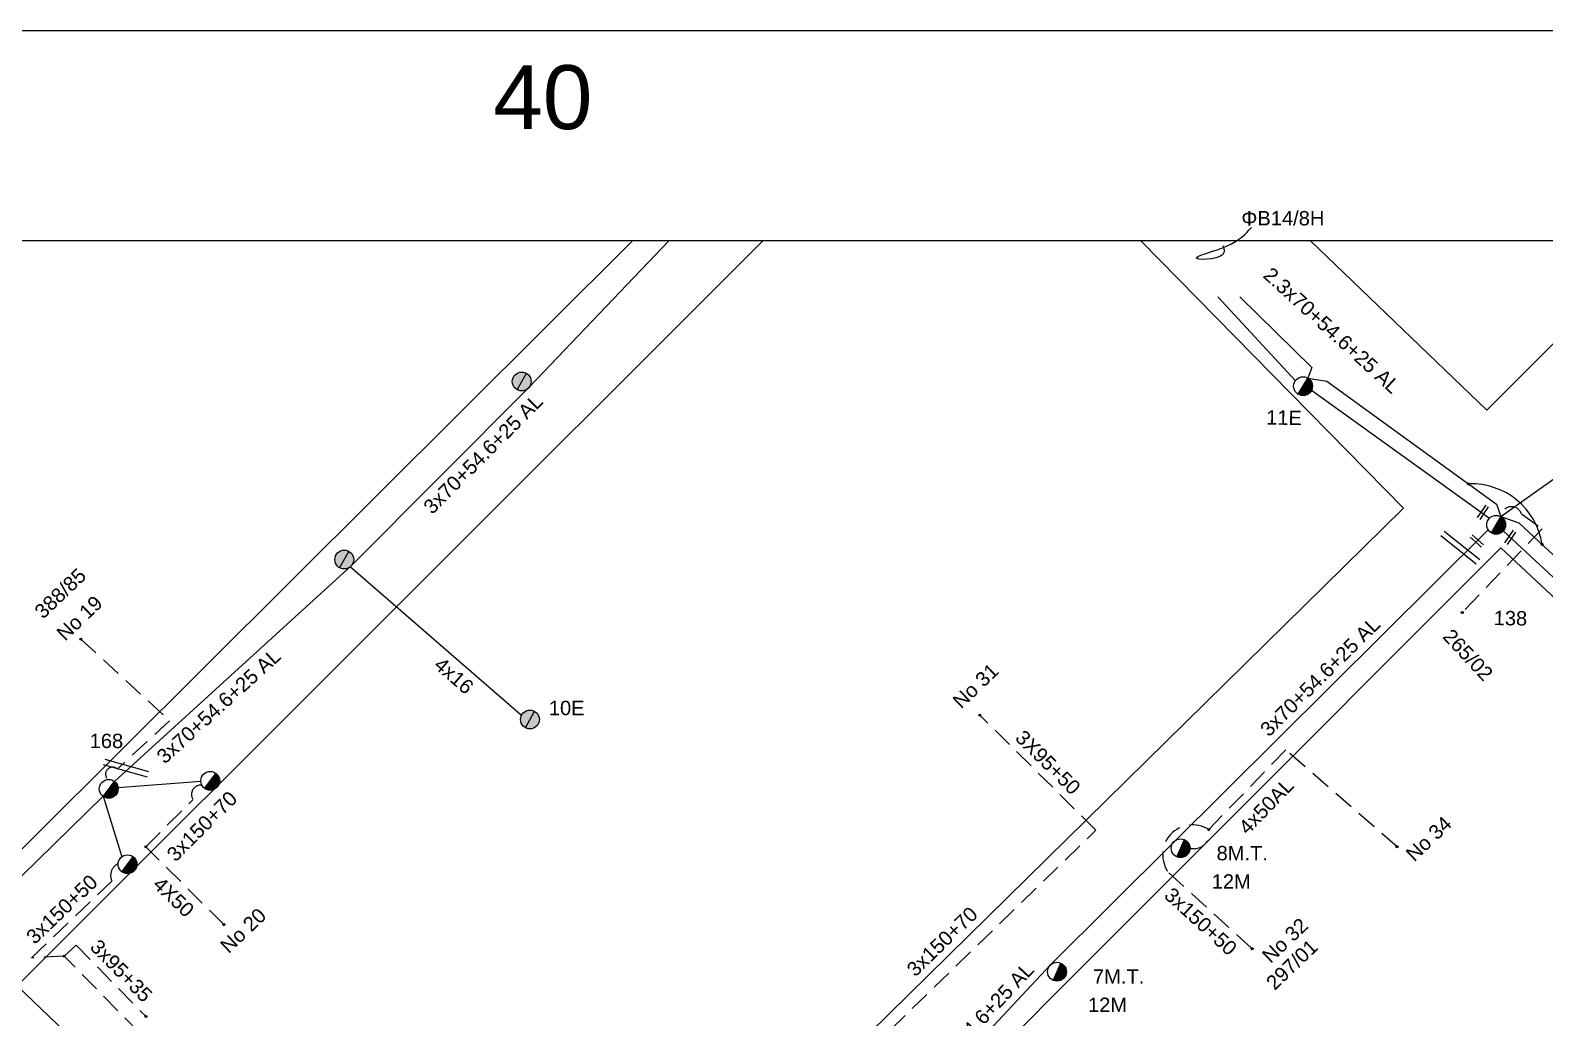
# Model space of a CAD drawing. Header units: millimetres. Extents: x 1138 to 9186, y 1584 to 2927.
# Drawn here: x 7381.8 to 7571.3, y 2803.3 to 2926.9 of the extents above; entities that cross this region are included whole.
import ezdxf
from ezdxf.enums import TextEntityAlignment as Align

# ---------------------------------------------------------------- set-up
doc = ezdxf.new("R2010")
doc.units = ezdxf.units.MM
doc.linetypes.add('DASHED', pattern=[19.05, 12.7, -6.35])
for name, color, linetype, lineweight in [('3x150+50', 7, 'Continuous', 30), ('3x150+70', 7, 'Continuous', 30), ('3x70+54.6+25 AL', 7, 'SYN_LINE', 30), ('3x95+35', 7, 'Continuous', 30), ('3X95+50', 7, 'Continuous', 30), ('4x16', 7, 'Continuous', 30), ('4x50', 7, 'Continuous', 30), ('4x50AL', 7, 'Continuous', 30), ('Υπόβαθρο ΔΕΗ', 7, 'Continuous', 30)]:
    doc.layers.add(name, color=color, linetype=linetype, lineweight=lineweight)
for name, color, linetype in [('TEXT ΚΑΛΩΔΙΩΝ', 7, 'Continuous'), ('Άγνωστα', 7, 'Continuous'), ('ΑΓΝΩΣΤΟ ΥΠΟΓΕΙΟ ΚΑΛΩΔΙΟ', 7, 'DASHED'), ('Επιγραφές - Σχήματα', 7, 'Continuous'), ('Μηχανική τομή', 7, 'Continuous'), ('Στύλος Ξύλινος', 7, 'Continuous'), ('Στύλος Ξύλινος @ 1', 7, 'Continuous'), ('Στύλος ΦΜ', 7, 'Continuous'), ('Στύλος ΦΜ @ 1', 7, 'Continuous'), ('Συνδέσεις', 7, 'Continuous'), ('Τομή', 7, 'Continuous')]:
    doc.layers.add(name, color=color, linetype=linetype)
doc.styles.add('arial', font='arial.ttf')
doc.styles.get("Standard").update_dxf_attribs({"font": 'arial.ttf'})
doc.linetypes.add('SYN_LINE', pattern='A,0.5,-0.0001,["/\\/\\/\\/",Standard,S=0.1,R=0,X=0,Y=-0.05],-0.25', length=0.7501)

# ---------------------------------------------------------------- blocks, each defined once
blk = doc.blocks.new('ΥΠΑΡΧΩΝ ΤΣΙΜΕΝΤΕΝΙΟΣ ΣΤΥΛΟΣ')
at = {"layer": 'Στύλος ΦΜ'}
blk.add_hatch(color=7, dxfattribs=at).paths.add_polyline_path([(-1.29, -2.28, 0.574793), (2.62, 0, 0.268822), (1.3, 2.27)])
at = {"layer": 'Στύλος ΦΜ', "color": 7}
blk.add_line((-1.29, -2.28), (1.3, 2.27), dxfattribs=at)
blk.add_circle((0, 0), 2.62, dxfattribs=at)
at = {"layer": 'Στύλος ΦΜ', "flags": 4}
for tag, p in [('ΑΡΙΘΜΟΣ', (-4.68, 8.05)), ('ΤΥΠΟΣ', (-4.91, 3.03))]:
    blk.add_attdef(tag, p, '', height=4, dxfattribs=at)
blk = doc.blocks.new('ΥΠΑΡΧΩΝ ΞΥΛΙΝΟΣ ΣΤΥΛΟΣ')
at = {"layer": 'Στύλος Ξύλινος'}
h = blk.add_hatch(color=7, dxfattribs=at)
h.paths.add_polyline_path([(-2.62, 0, 0.270008), (-1.29, -2.28), (1.3, 2.27, 0.576266)])
h.paths.add_polyline_path([(-1.29, -2.28, 0.574793), (2.62, 0, 0.268822), (1.3, 2.27)])
at = {"layer": 'Στύλος Ξύλινος', "color": 7}
blk.add_line((-1.29, -2.28), (1.3, 2.27), dxfattribs=at)
blk.add_circle((0, 0), 2.62, dxfattribs=at)
at = {"layer": 'Στύλος Ξύλινος', "flags": 4}
for tag, p in [('ΑΡΙΘΜΟΣ', (-4.91, 8.6)), ('ΤΥΠΟΣ', (-4.85, 3.39))]:
    blk.add_attdef(tag, p, '', height=4, dxfattribs=at)
blk = doc.blocks.new('ΜΗΧΑΝΙΚΗ ΤΟΜΗ')
at = {"layer": 'Μηχανική τομή', "ltscale": 40}
for p, q in [((-1.89, 0.78), (5.69, 0.78)), ((-1.89, -0.77), (5.69, -0.77))]:
    blk.add_line(p, q, dxfattribs=at)
blk = doc.blocks.new('ΤΟΜΗ')
at = {"layer": 'Τομή', "ltscale": 40}
for p, q in [((-5.68, 0), (17.06, 0)), ((-5.68, -2.77), (17.06, -2.77))]:
    blk.add_line(p, q, dxfattribs=at)
blk = doc.blocks.new('_ΣΥΝΔΕΣΗ')
at = {"layer": 'Συνδέσεις', "linetype": 'SYN_LINE', "ltscale": 40}
blk.add_hatch(color=256, dxfattribs=at).paths.add_polyline_path([(0.5, -0.01, 1), (-0.5, -0.01, 1)])
at = {"layer": 'Συνδέσεις'}
blk.add_circle((0, -0.01), 0.5, dxfattribs=at)

msp = doc.modelspace()

# ---------------------------------------------------------------- linework, layer by layer
at = {"layer": '3x150+50', "lineweight": -3}
msp.add_lwpolyline([(6972.18, 1918.16), (9029.84, 1917.64), (9029.84, 2900.53), (6972.18, 2900.53)], close=True, dxfattribs=at)
at = {"layer": '3x150+50', "color": 1, "linetype": 'DASHED', "lineweight": -3, "ltscale": 0.2}
msp.add_lwpolyline([(7529.23, 2826.84, 0.84054), (7524.24, 2821.41), (7534.65, 2811.92)], format="xyb", dxfattribs=at)
at = {"layer": '3x150+50', "color": 30, "linetype": 'DASHED', "lineweight": -3, "ltscale": 0.2}
msp.add_lwpolyline([(7381.92, 2810.77), (7391.98, 2820.37, -0.417075), (7392.76, 2822.58, 14.529484)], format="xyb", dxfattribs=at)
msp.add_lwpolyline([(7395.38, 2801.44), (7386.01, 2811), (7381.92, 2810.77)], dxfattribs=at)
at = {"layer": '3x150+50', "lineweight": -3}
msp.add_spline([(7531, 2899.94), (7531.16, 2899.17), (7527.72, 2898.31), (7531.53, 2899.91), (7534.59, 2902.2)], degree=3, dxfattribs=at)
at = {"layer": '3x150+70', "color": 2, "linetype": 'DASHED', "lineweight": -3, "ltscale": 0.2}
msp.add_lwpolyline([(7396.21, 2824.69), (7402.13, 2830.59, -0.639939), (7403.24, 2832.4, 64.813951)], format="xyb", dxfattribs=at)
at = {"layer": '3x150+70', "color": 5, "linetype": 'DASHED', "lineweight": -3, "ltscale": 0.2}
msp.add_lwpolyline([(7471.94, 2784.46), (7482.32, 2794.81, -0.939251), (7486.67, 2799.13), (7515.11, 2826.76)], format="xyb", dxfattribs=at)
at = {"layer": '3x70+54.6+25 AL', "color": 2, "linetype": 'SYN_LINE', "lineweight": -3, "ltscale": 15}
msp.add_lwpolyline([(7392.28, 2832.87), (7421.88, 2859.8), (7444.21, 2882.24), (7461.65, 2900.53)], dxfattribs=at)
at = {"layer": '3x70+54.6+25 AL', "color": 85, "linetype": 'SYN_LINE', "lineweight": -3, "ltscale": 15}
for points in [[(7530.35, 2893.51), (7540.07, 2883.02)], [(7542.09, 2881.83), (7564.36, 2865.82)], [(7566.09, 2864.22), (7587.23, 2844.61)]]:
    msp.add_lwpolyline(points, dxfattribs=at)
at = {"layer": '3x70+54.6+25 AL', "color": 27, "linetype": 'SYN_LINE', "lineweight": -3, "ltscale": 15}
msp.add_lwpolyline([(7533.14, 2893.51), (7542.14, 2884.66), (7541.63, 2883.35), (7544.01, 2882.95), (7565.23, 2867.58), (7565.8, 2866.01), (7568.05, 2865.22), (7587.85, 2846.75), (7588.54, 2844.71)], dxfattribs=at)
at = {"layer": '3x70+54.6+25 AL', "color": 1, "linetype": 'SYN_LINE', "lineweight": -3, "ltscale": 15}
msp.add_lwpolyline([(7493.32, 2792.69), (7509.42, 2809.9), (7524.67, 2825.04), (7564.19, 2864.38)], dxfattribs=at)
at = {"layer": '3x70+54.6+25 AL', "color": 2, "linetype": 'SYN_LINE', "lineweight": -3, "ltscale": 10}
msp.add_lwpolyline([(7403.11, 2832.85), (7392.74, 2832.05)], dxfattribs=at)
at = {"layer": '3x70+54.6+25 AL', "color": 30, "linetype": 'SYN_LINE', "lineweight": -3, "ltscale": 15}
msp.add_lwpolyline([(7366.17, 2806.87), (7390.86, 2831)], dxfattribs=at)
at = {"layer": '3x70+54.6+25 AL', "color": 30, "linetype": 'SYN_LINE', "lineweight": -3, "ltscale": 10}
msp.add_lwpolyline([(7390.86, 2831), (7393.23, 2823.43)], dxfattribs=at)
at = {"layer": '3x95+35', "color": 30, "linetype": 'DASHED', "lineweight": -3, "ltscale": 0.2}
msp.add_lwpolyline([(7386.01, 2811), (7387.49, 2812.38), (7396.24, 2803.43)], dxfattribs=at)
at = {"layer": '3X95+50', "color": 5, "linetype": 'DASHED', "lineweight": -3, "ltscale": 0.2}
msp.add_lwpolyline([(7515.11, 2826.76), (7500.59, 2841.17)], dxfattribs=at)
at = {"layer": '4x16', "color": 27, "linetype": 'DASHED', "lineweight": -3, "ltscale": 0.2}
msp.add_lwpolyline([(7565.8, 2866.01, -0.82855), (7568.37, 2866.35), (7570.95, 2864.5), (7560.96, 2853.99)], format="xyb", dxfattribs=at)
at = {"layer": '4x16', "color": 2, "linetype": 'Continuous', "lineweight": -3, "ltscale": 0.2}
msp.add_lwpolyline([(7421.81, 2859.74), (7443.24, 2841.16)], dxfattribs=at)
at = {"layer": '4x50', "color": 2, "linetype": 'DASHED', "lineweight": -3, "ltscale": 0.2}
msp.add_lwpolyline([(7405.97, 2814.94), (7396.21, 2824.69)], dxfattribs=at)
at = {"layer": '4x50AL', "color": 1, "linetype": 'DASHED', "lineweight": -3, "ltscale": 0.2}
msp.add_lwpolyline([(7552.79, 2824.69), (7538.87, 2836.8), (7529.23, 2826.84, -0.576047), (7526.89, 2824.51, 2.48766)], format="xyb", dxfattribs=at)
at = {"layer": 'ΑΓΝΩΣΤΟ ΥΠΟΓΕΙΟ ΚΑΛΩΔΙΟ', "color": 27, "linetype": 'Continuous', "lineweight": -3, "ltscale": 0.2}
msp.add_lwpolyline([(7565.8, 2866.01), (7580.35, 2876.36), (7604.32, 2899.8)], dxfattribs=at)
at = {"layer": 'ΑΓΝΩΣΤΟ ΥΠΟΓΕΙΟ ΚΑΛΩΔΙΟ', "color": 2, "linetype": 'DASHED', "lineweight": -3, "ltscale": 0.2}
msp.add_lwpolyline([(7388.1, 2850.68), (7399.2, 2840.45), (7392.65, 2834.42, 0.979508), (7391.45, 2833.11, 2.035589)], format="xyb", dxfattribs=at)
at = {"layer": 'Επιγραφές - Σχήματα', "lineweight": -3}
msp.add_lwpolyline([(6949.78, 2926.89), (9185.18, 2926.75), (9185.88, 1907.61), (6949.78, 1907.75)], close=True, dxfattribs=at)
at = {"layer": 'Υπόβαθρο ΔΕΗ', "lineweight": -3}
for points in [[(7362.13, 2896.62), (7324.55, 2859.65), (7371.52, 2815.31), (7457.11, 2900.53)], [(7380.12, 2807.28), (7437.18, 2752.57), (7553.59, 2867.07), (7520.74, 2900.53)], [(7380.12, 2807.28), (7473.43, 2900.53)], [(7541.98, 2900.53), (7564.05, 2879.36), (7585.22, 2900.53)]]:
    msp.add_lwpolyline(points, dxfattribs=at)
msp.add_lwpolyline([(7565.8, 2862.11), (7627.26, 2804.63), (7510.17, 2688.98), (7450.3, 2746.48)], close=True, dxfattribs=at)
msp.add_arc((7562.14, 2861.21), 8.9, 8.4445, 92.5437, dxfattribs=at)

# ---------------------------------------------------------------- block references
at = {"layer": 'Μηχανική τομή', "lineweight": -3, "xscale": 0.2499999999999999, "yscale": 0.2499999999999999, "zscale": 0.4999999999999997}
for p, rotation in [((7563.3, 2866.17), 56.10524013852889), ((7562.42, 2863.26), 318.8296146482116), ((7566.72, 2863.01), 56.10524013852889)]:
    msp.add_blockref('ΜΗΧΑΝΙΚΗ ΤΟΜΗ', p, dxfattribs=dict(at, rotation=rotation))
at = {"layer": 'Στύλος Ξύλινος @ 1', "lineweight": -3, "ltscale": 40, "xscale": 0.4499999999998181, "yscale": 0.4499999999998181, "zscale": 0.4499999999998181}
for p in [(7443.26, 2882.93), (7421.05, 2860.64)]:
    msp.add_blockref('ΥΠΑΡΧΩΝ ΞΥΛΙΝΟΣ ΣΤΥΛΟΣ', p, dxfattribs=at)
at = {"layer": 'Στύλος Ξύλινος @ 1', "lineweight": -3, "ltscale": 40}
ref = msp.add_blockref('ΥΠΑΡΧΩΝ ΞΥΛΙΝΟΣ ΣΤΥΛΟΣ', (7444.29, 2840.62), dxfattribs=dict(at, xscale=0.4499999999998181, yscale=0.4499999999998181, zscale=0.4499999999998181))
ref.add_attrib('ΤΥΠΟΣ', '10E', (7446.65, 2841.16), dxfattribs={"layer": 'Στύλος Ξύλινος', "height": 1.8, "flags": 4})
at = {"layer": 'Στύλος ΦΜ @ 1', "lineweight": -3, "ltscale": 40}
ref = msp.add_blockref('ΥΠΑΡΧΩΝ ΤΣΙΜΕΝΤΕΝΙΟΣ ΣΤΥΛΟΣ', (7541.03, 2882.34), dxfattribs=dict(at, xscale=0.4499999999998182, yscale=0.4499999999998182, zscale=0.4499999999998182, rotation=359.0666319269396))
ref.add_attrib('ΤΥΠΟΣ', '11E', (7536.4, 2877.54), dxfattribs={"layer": 'Στύλος ΦΜ', "height": 1.8, "rotation": 359.0666, "flags": 4})
ref = msp.add_blockref('ΥΠΑΡΧΩΝ ΤΣΙΜΕΝΤΕΝΙΟΣ ΣΤΥΛΟΣ', (7565.2, 2864.99), dxfattribs=dict(at, xscale=0.4499999999998182, yscale=0.4499999999998182, zscale=0.4499999999998182, rotation=359.0666319269396))
ref.add_attrib('ΤΥΠΟΣ', '138', (7564.87, 2852.44), dxfattribs={"layer": 'Στύλος ΦΜ', "height": 1.8, "rotation": 359.0666, "flags": 4})
ref = msp.add_blockref('ΥΠΑΡΧΩΝ ΤΣΙΜΕΝΤΕΝΙΟΣ ΣΤΥΛΟΣ', (7391.57, 2831.94), dxfattribs=dict(at, xscale=0.4499999999998181, yscale=0.4499999999998181, zscale=0.4499999999998181, rotation=352.5021454697022))
ref.add_attrib('ΤΥΠΟΣ', '168', (7389.19, 2837.04), dxfattribs={"layer": 'Στύλος ΦΜ', "height": 1.8, "flags": 4})
at = {"layer": 'Στύλος ΦΜ @ 1', "lineweight": -3, "ltscale": 40, "xscale": 0.4499999999998181, "yscale": 0.4499999999998181, "zscale": 0.4499999999998181, "rotation": 352.5021454697022}
for p in [(7404.28, 2832.94), (7393.93, 2822.49)]:
    msp.add_blockref('ΥΠΑΡΧΩΝ ΤΣΙΜΕΝΤΕΝΙΟΣ ΣΤΥΛΟΣ', p, dxfattribs=at)
at = {"layer": 'Στύλος ΦΜ @ 1', "lineweight": -3, "ltscale": 40}
ref = msp.add_blockref('ΥΠΑΡΧΩΝ ΤΣΙΜΕΝΤΕΝΙΟΣ ΣΤΥΛΟΣ', (7525.71, 2824.5), dxfattribs=dict(at, xscale=0.4499999999998182, yscale=0.4499999999998182, zscale=0.4499999999998182, rotation=6.339664438364518))
ref.add_attrib('ΤΥΠΟΣ', '12M', (7529.6, 2819.44), dxfattribs={"layer": 'Στύλος ΦΜ', "height": 1.8, "flags": 4})
ref.add_attrib('ΑΡΙΘΜΟΣ', '8M.T.', (7530.21, 2822.99), dxfattribs={"layer": 'Στύλος ΦΜ', "height": 1.8, "flags": 4})
ref = msp.add_blockref('ΥΠΑΡΧΩΝ ΤΣΙΜΕΝΤΕΝΙΟΣ ΣΤΥΛΟΣ', (7510.24, 2809.05), dxfattribs=dict(at, xscale=0.4499999999998182, yscale=0.4499999999998182, zscale=0.4499999999998182, rotation=6.339664438364518))
ref.add_attrib('ΤΥΠΟΣ', '12M', (7514.12, 2804), dxfattribs={"layer": 'Στύλος ΦΜ', "height": 1.8, "flags": 4})
ref.add_attrib('ΑΡΙΘΜΟΣ', '7M.T.', (7514.74, 2807.55), dxfattribs={"layer": 'Στύλος ΦΜ', "height": 1.8, "flags": 4})
at = {"layer": 'Συνδέσεις', "lineweight": -3, "xscale": 0.25, "yscale": 0.25, "zscale": 0.25}
for p in [(7561.74, 2870.1), (7570.95, 2862.52), (7560.96, 2854), (7388.1, 2850.68), (7500.59, 2841.17), (7529.23, 2826.85), (7396.21, 2824.69), (7552.79, 2824.7), (7405.97, 2814.94), (7386.01, 2811.01), (7534.65, 2811.93), (7396.24, 2803.44)]:
    msp.add_blockref('_ΣΥΝΔΕΣΗ', p, dxfattribs=at)
at = {"layer": 'Τομή', "lineweight": -3, "xscale": 0.2499999999999999, "yscale": 0.2499999999999999, "zscale": 0.2499999999999999}
for p, rotation in [((7561.6, 2860.94), 141.4119549021928), ((7392.45, 2835.28), 344.2684720584706)]:
    msp.add_blockref('ΤΟΜΗ', p, dxfattribs=dict(at, rotation=rotation))

# ---------------------------------------------------------------- texts
at = {"layer": 'TEXT ΚΑΛΩΔΙΩΝ', "linetype": 'Continuous', "lineweight": -3, "ltscale": 0.2}
for s, rotation, p in [('2.3x70+54.6+25 AL', 317.6875, (7544.64, 2889.33)), ('3x70+54.6+25 AL', 45.1282, (7438.42, 2873.87)), ('3x70+54.6+25 AL', 44.8685, (7543.16, 2845.99)), ('3x70+54.6+25 AL', 42.2976, (7405.33, 2842.31)), ('4x16', 319.0783, (7434.78, 2846.11)), ('3X95+50', 315.2321, (7509.12, 2835.25)), ('3x150+70', 44.898, (7403.24, 2827.26)), ('4x50AL', 45.9361, (7536.41, 2829.77)), ('3x150+50', 43.6784, (7385.71, 2816.87)), ('3x150+50', 317.638, (7528.23, 2815.34)), ('3x150+70', 44.1694, (7495.87, 2812.83)), ('3x95+35', 314.3692, (7393.15, 2809.17)), ('3x70+54.6+25 AL', 46.8891, (7500.06, 2802.53))]:
    msp.add_text(s, height=1.8, rotation=rotation, dxfattribs=at).set_placement(p, align=Align.MIDDLE_CENTER)
at = {"layer": 'Άγνωστα', "lineweight": -3, "ltscale": 0.2, "insert": (7533.31, 2904.27), "char_height": 1.8, "width": 18.6352, "attachment_point": 1, "style": 'arial'}
msp.add_mtext('ΦB14/8H', dxfattribs=at)
at = {"layer": 'Άγνωστα', "lineweight": -3, "ltscale": 40, "char_height": 1.8, "attachment_point": 1, "style": 'arial'}
for s, insert, width, rotation in [('388/85', (7382.11, 2854.41), 12.7137, 43.7075), ('No 19', (7384.87, 2851.65), 12.7137, 43.7075), ('265/02', (7559.71, 2852.14), 12.7137, 313.0038), ('No 31', (7497, 2843.17), 12.7137, 43.7075), ('No 34', (7553.71, 2824.03), 12.7137, 43.7075), ('4X50', (7398.22, 2821.09), 34.0855, 315.9667), ('No 20', (7405.35, 2812.54), 12.7137, 43.7075), ('No 32', (7535.73, 2811.3), 12.7137, 43.7075), ('297/01', (7536.23, 2807.93), 12.7137, 43.7075)]:
    msp.add_mtext(s, dxfattribs=dict(at, insert=insert, width=width, rotation=rotation))
at = {"layer": 'Επιγραφές - Σχήματα', "lineweight": -3, "insert": (7439.68, 2922.52), "char_height": 8, "width": 15.5504, "attachment_point": 1, "style": 'arial'}
msp.add_mtext('40', dxfattribs=at)

doc.saveas('drawing.dxf')
